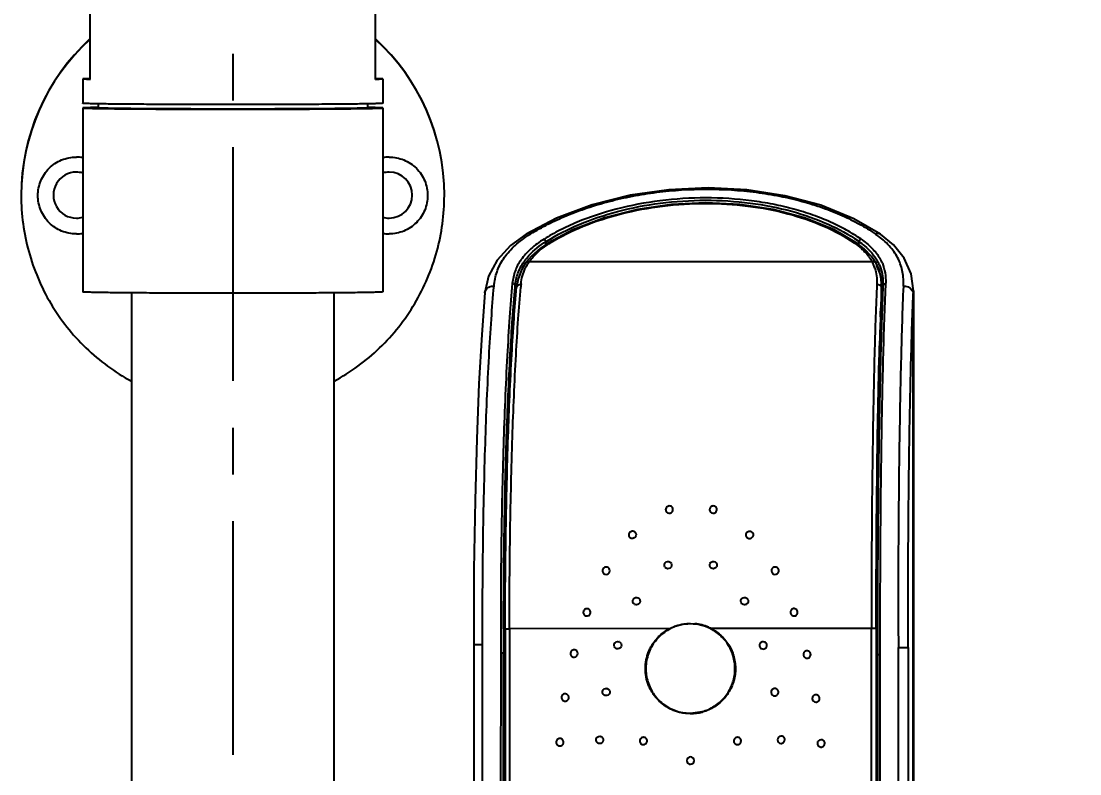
# Model space of a CAD drawing. Header units: millimetres. Extents: x 3819 to 4365, y -2661 to -1889.
# Drawn here: x 3966.45 to 3995.22, y -2195.5 to -2175.06 of the extents above; entities that cross this region are included whole.
import ezdxf

# ---------------------------------------------------------------- set-up
doc = ezdxf.new("R2010")
doc.units = ezdxf.units.MM
doc.header["$LTSCALE"] = 0.1
doc.linetypes.add('CENTERX2', pattern=[101.6, 63.5, -12.7, 12.7, -12.7])
doc.layers.add('CENTER', color=1, linetype='CENTERX2')
doc.layers.add('DIM', color=3, linetype='Continuous')
doc.styles.get("Standard").update_dxf_attribs({"font": 'arial.ttf'})
doc.dimstyles.new('ISO-25', dxfattribs={"dimtxt": 2.5, "dimasz": 2.5, "dimexe": 1.25, "dimexo": 0.625, "dimtad": 1, "dimlfac": 5, "dimtxsty": 'Standard', "dimcen": 2.5, "dimadec": 0, "dimazin": 0, "dimtfac": 1, "dimtmove": 0, "dimatfit": 3, "dimfxl": 0, "dimarcsym": 0})

# ---------------------------------------------------------------- blocks, each defined once
blk = doc.blocks.new('*D137')
at = {"layer": 'Defpoints', "color": 0}
for p in [(3972.198, -2092.633), (4060.64, -2605.033), (4086.272, -2605.033)]:
    blk.add_point(p, dxfattribs=at)
at = {"layer": 'DIM', "color": 0, "lineweight": -2}
for p, q in [((3972.823, -2092.633), (4087.522, -2092.633)), ((4086.272, -2096.633), (4086.272, -2601.033)), ((4061.265, -2605.033), (4087.522, -2605.033))]:
    blk.add_line(p, q, dxfattribs=at)
at = {"layer": 'DIM', "color": 0}
for points in [[(4085.605, -2096.633), (4086.939, -2096.633), (4086.272, -2092.633)], [(4085.605, -2601.033), (4086.939, -2601.033), (4086.272, -2605.033)]]:
    blk.add_solid(points, dxfattribs=at)
at = {"layer": 'DIM', "color": 0, "insert": (4083.025, -2348.833), "char_height": 4, "attachment_point": 5, "rotation": 90}
blk.add_mtext('(2280)', dxfattribs=at)

msp = doc.modelspace()

# ---------------------------------------------------------------- linework, layer by layer
at = {"color": 7, "linetype": 'Continuous'}
for p, q in [((3968.323, -2176.6372), (3968.323, -2174.5266)), ((3976.073, -2176.6372), (3976.073, -2174.5266)), ((3968.3221, -2176.6151), (3968.1217, -2176.6261)), ((3976.2743, -2176.6261), (3976.0738, -2176.6151)), ((3968.1217, -2176.6261), (3968.1217, -2177.2876)), ((3968.1217, -2176.6261), (3968.323, -2176.6372)), ((3976.073, -2176.6372), (3976.2743, -2176.6261)), ((3976.2743, -2176.6261), (3976.2743, -2177.2876)), ((3968.531, -2177.397), (3968.1217, -2177.4126)), ((3968.1217, -2177.4126), (3968.1217, -2182.4124)), ((3968.5363, -2177.303), (3968.5363, -2177.4126)), ((3975.8596, -2177.303), (3975.8596, -2177.4126)), ((3976.2743, -2177.4126), (3975.865, -2177.397)), ((3976.2743, -2177.4126), (3976.2743, -2182.4124)), ((3966.448, -2179.7825), (3966.448, -2179.7929)), ((3977.948, -2179.7929), (3977.948, -2179.7825)), ((3980.9972, -2180.4055), (3980.1732, -2180.8391)), ((3981.4585, -2180.7161), (3980.7611, -2181.0848)), ((3989.7986, -2180.8435), (3989.7989, -2180.8437)), ((3980.66, -2180.9759), (3980.7155, -2181.0407)), ((3980.7155, -2181.116), (3980.7155, -2181.0407)), ((3980.7611, -2181.0847), (3980.7613, -2181.0846)), ((3980.7613, -2181.0846), (3980.7783, -2181.0777)), ((3980.7783, -2181.0777), (3980.8239, -2181.0826)), ((3989.1331, -2181.0756), (3989.0842, -2181.0806)), ((3989.1582, -2181.0861), (3989.1331, -2181.0756)), ((3989.1451, -2181.1241), (3989.2817, -2181.2355)), ((3989.3538, -2181.238), (3989.1581, -2181.086)), ((3989.1585, -2181.0863), (3989.1582, -2181.0861)), ((3989.266, -2180.9739), (3989.2094, -2181.0387)), ((3989.2094, -2181.1258), (3989.2094, -2181.0387)), ((3980.3115, -2181.4402), (3980.1562, -2181.624)), ((3989.5587, -2181.4523), (3989.3538, -2181.238)), ((3989.6813, -2181.6341), (3989.5587, -2181.4523)), ((3980.2542, -2181.5893), (3989.5694, -2181.5871)), ((3989.7536, -2181.7887), (3989.6813, -2181.6341)), ((3989.815, -2182.0245), (3989.7536, -2181.7887)), ((3979.9513, -2182.0553), (3979.9113, -2182.2861)), ((3989.8304, -2182.2338), (3989.815, -2182.0245)), ((3979.0506, -2182.4306), (3979.0662, -2182.3755)), ((3979.8696, -2182.2798), (3979.8731, -2182.2418)), ((3979.8731, -2182.7544), (3979.8731, -2182.2418)), ((3979.909, -2182.2868), (3979.9091, -2182.2857)), ((3979.9091, -2182.2857), (3979.9419, -2182.2261)), ((3979.9419, -2182.2261), (3980.0322, -2182.1963)), ((3989.7006, -2182.1941), (3989.7949, -2182.2253)), ((3989.815, -2182.2471), (3989.8026, -2182.2323)), ((3989.8313, -2182.2954), (3989.8212, -2182.2573)), ((3989.829, -2183.1092), (3989.829, -2182.2953)), ((3989.8304, -2182.236), (3989.8304, -2183.0425)), ((3989.8662, -2182.2448), (3989.8641, -2182.2942)), ((3989.8769, -2182.2124), (3989.8662, -2182.2448)), ((3989.9444, -2182.1836), (3989.8769, -2182.2124)), ((3989.9417, -2182.245), (3989.9444, -2182.1836)), ((3990.6102, -2182.3106), (3990.673, -2182.3853)), ((3969.448, -2182.4386), (3969.448, -2240.1577)), ((3974.948, -2182.4386), (3974.948, -2240.1577)), ((3979.0503, -2182.4332), (3979.0506, -2182.4306)), ((3990.6759, -2182.3914), (3990.6908, -2182.457)), ((3990.6926, -2182.3868), (3990.6908, -2182.457)), ((3990.6909, -2208.5076), (3990.6908, -2182.457)), ((3990.6926, -2182.38), (3990.6927, -2208.5845)), ((3989.8011, -2183.0169), (3989.8071, -2182.8484)), ((3989.842, -2182.8573), (3989.8357, -2183.0365)), ((3989.7987, -2183.0861), (3989.8011, -2183.0169)), ((3989.8334, -2183.1035), (3989.8287, -2183.2458)), ((3989.8304, -2183.0423), (3989.829, -2183.1092)), ((3989.8357, -2183.0365), (3989.8334, -2183.1035)), ((3989.6398, -2183.972), (3989.6371, -2184.0725)), ((3989.7687, -2184.0759), (3989.7714, -2183.9763)), ((3989.7714, -2183.9763), (3989.774, -2183.8814)), ((3989.7986, -2183.9873), (3989.7954, -2184.0932)), ((3989.8017, -2183.8865), (3989.7986, -2183.9873)), ((3989.8064, -2183.9977), (3989.8037, -2184.0973)), ((3989.809, -2183.9008), (3989.8064, -2183.9977)), ((3979.5985, -2191.5625), (3979.5985, -2203.4395)), ((3979.6001, -2191.5627), (3979.6631, -2191.5611)), ((3979.6631, -2191.5611), (3979.7175, -2191.561)), ((3984.0946, -2191.56), (3979.7175, -2191.561)), ((3979.7175, -2191.561), (3979.7175, -2203.4389)), ((3984.6346, -2191.4202), (3984.7581, -2191.4264)), ((3989.5517, -2191.5587), (3985.1746, -2191.5598)), ((3985.1824, -2191.5637), (3985.1746, -2191.5598)), ((3989.5517, -2203.4365), (3989.5517, -2191.5587)), ((3989.6826, -2191.5593), (3989.5517, -2191.5587)), ((3989.6826, -2191.5591), (3989.6826, -2203.4372)), ((3989.7026, -2205.3976), (3989.7026, -2191.5625)), ((3989.7185, -2191.5624), (3989.7185, -2191.613)), ((3989.7186, -2191.6131), (3989.7026, -2191.6131)), ((3989.7185, -2191.613), (3989.7184, -2191.9905)), ((3978.9829, -2191.9998), (3978.7451, -2192.001)), ((3978.7451, -2192.001), (3978.7451, -2200.6833)), ((3978.9767, -2203.1058), (3978.983, -2191.9998)), ((3989.7184, -2191.9905), (3989.7184, -2192.1675)), ((3990.2878, -2202.7854), (3990.2863, -2192.068)), ((3990.2863, -2192.068), (3990.5482, -2192.0692)), ((3990.5482, -2192.0692), (3990.5481, -2202.7865)), ((3979.4794, -2192.2234), (3979.4746, -2203.8975)), ((3979.5577, -2192.2237), (3979.4794, -2192.2234)), ((3979.5582, -2203.4398), (3979.5578, -2192.2237)), ((3989.7184, -2192.1675), (3989.7184, -2192.2605)), ((3989.7184, -2192.2605), (3989.7897, -2192.26)), ((3989.7184, -2192.2605), (3989.7197, -2203.9142)), ((3989.7979, -2203.9226), (3989.7897, -2192.26)), ((3984.6346, -2193.8702), (3984.5111, -2193.8639)), ((3984.6346, -2193.8577), (3984.9541, -2193.8146))]:
    msp.add_line(p, q, dxfattribs=at)
for points in [[(3989.7989, -2180.8437), (3989.0722, -2180.423), (3988.1768, -2180.0595), (3987.2, -2179.798), (3986.1714, -2179.641), (3985.1192, -2179.5869), (3984.0521, -2179.6351), (3982.9965, -2179.786), (3981.9688, -2180.0422), (3980.9972, -2180.4055)], [(3989.1585, -2181.0863), (3988.5272, -2180.7199), (3987.7374, -2180.4003), (3986.8809, -2180.173), (3985.9787, -2180.0371), (3985.0509, -2179.9917), (3984.1162, -2180.0367), (3983.1927, -2180.1719), (3982.3, -2180.398), (3981.4585, -2180.7161)], [(3980.1733, -2180.839), (3979.7442, -2181.1523), (3979.3807, -2181.5463), (3979.1451, -2181.9879), (3979.0504, -2182.4303)], [(3990.6926, -2182.3858), (3990.6345, -2181.9246), (3990.4473, -2181.4996), (3990.1502, -2181.1311), (3989.7986, -2180.8435)], [(3980.7613, -2181.0846), (3980.5491, -2181.2301), (3980.3115, -2181.4402)], [(3980.1562, -2181.624), (3980.0507, -2181.7948), (3979.9513, -2182.0553)], [(3979.0503, -2182.4332), (3978.9628, -2183.5689), (3978.8874, -2184.9106), (3978.8271, -2186.3995), (3978.7816, -2188.0661), (3978.7527, -2189.9546), (3978.7451, -2192.001)]]:
    msp.add_lwpolyline(points, dxfattribs=at)
for centre, radius, start, end in [((3972.1977, -2179.7825), 5.7497, 132.46857, 179.99976), ((3972.1977, -2179.7929), 5.7497, 132.46857, 179.89583), ((3972.1983, -2179.7825), 5.7497, 0.00024, 47.53141), ((3972.1983, -2179.7929), 5.7497, 0.10417, 47.5314), ((3967.9478, -2179.7955), 1.0475, 80.42204, 90.00485), ((3976.4483, -2179.7957), 1.0478, 90.0105, 99.58097), ((3967.9479, -2179.7825), 0.625, 90.00991, 270.02156), ((3967.9476, -2179.7856), 0.6281, 73.82828, 89.97985), ((3976.4484, -2179.7855), 0.6281, 90.03617, 106.17559), ((3976.448, -2179.7825), 0.6251, 269.99986, 89.9968), ((3967.9476, -2179.7794), 0.6281, 270.05088, 286.17204), ((3976.4484, -2179.7794), 0.6281, 253.82443, 269.96052), ((3967.9478, -2179.7902), 1.0477, 270.02534, 279.57759), ((3976.4483, -2179.7902), 1.0478, 260.41885, 269.98571), ((3981.9339, -2183.5195), 3.1433, 121.35133, 123.32405), ((3988.1157, -2183.0754), 2.7178, 52.94063, 55.60046), ((3989.7258, -2180.9497), 0.1287, 55.55405, 60.40555), ((3983.684, -2185.7877), 5.5985, 121.82661, 122.0202), ((3982.2404, -2183.3745), 2.6943, 121.71609, 122.87033), ((3987.8796, -2182.8302), 2.1242, 53.72711, 55.45166), ((3987.9205, -2182.774), 2.0547, 53.41655, 53.71922), ((3986.7109, -2184.625), 4.3706, 55.13528, 55.38401), ((3988.878, -2182.0282), 1.0484, 25.37609, 29.87541), ((3981.3233, -2182.4565), 1.4901, 143.29351, 144.77308), ((3981.1954, -2182.2732), 1.1634, 147.97366, 154.44909), ((3981.2254, -2182.2919), 1.1987, 144.11848, 147.97649), ((3988.684, -2182.0797), 1.0132, 24.11147, 29.08887), ((3988.6805, -2182.0809), 1.0169, 17.84614, 24.09739), ((3988.6545, -2182.1643), 1.2148, 26.99162, 29.17696), ((3988.6766, -2182.1531), 1.19, 24.02837, 26.99233), ((3988.8527, -2182.0401), 1.0764, 22.11126, 25.37107), ((3988.7098, -2182.222), 1.12, 7.63402, 8.08743), ((3988.6481, -2182.2293), 1.1822, 2.35584, 7.58826), ((4015.0389, -2185.4047), 35.1535, 174.76257, 174.91138), ((4095.6934, -2186.7042), 106.0888, 177.563144, 178.524263), ((3989.7215, -2182.3135), 0.1148, 45.00185, 50.23398), ((4078.6513, -2186.0874), 88.9032, 177.555364, 177.912114), ((3989.7351, -2182.3025), 0.0972, 27.67515, 34.70328), ((3988.4659, -2182.2337), 1.3645, 357.41657, 359.5727), ((3988.5582, -2182.2338), 1.2721, 0.49677, 2.39234), ((3988.5233, -2182.2343), 1.3071, 0.02014, 0.503), ((3988.5089, -2182.2343), 1.3215, 359.5821, 0.01526), ((4072.5281, -2185.8193), 82.7391, 177.558204, 177.948397), ((3988.3064, -2182.178), 1.5613, 357.54836, 357.92108), ((3988.3489, -2182.1793), 1.5187, 357.91326, 0.02032), ((3988.3309, -2182.1527), 1.6139, 358.90325, 359.36596), ((3990.4362, -2182.5583), 0.3037, 90.44883, 92.83159), ((3990.512, -2182.4644), 0.1794, 24.00456, 26.14593), ((4121.3292, -2187.5627), 131.6066, 178.050686, 178.397115), ((4087.6863, -2186.931), 97.9319, 177.763443, 178.218502), ((4123.4634, -2187.5899), 133.7053, 178.138108, 178.418942), ((3984.025, -2189.8335), 0.099, 211.08824, 221.06071), ((3985.2546, -2189.8312), 0.1012, 318.5166, 328.45992), ((3983.1675, -2190.813), 0.0991, 240.45107, 249.23623), ((3986.1032, -2190.8116), 0.0999, 290.7728, 299.6374), ((4203.3098, -2191.7883), 223.7524, 179.941962, 180.111508), ((3984.6348, -2192.6425), 1.2098, 90.00679, 116.51908), ((3984.6351, -2192.6416), 1.2089, 63.49558, 90.02125), ((3984.6349, -2192.6423), 1.2222, 66.50807, 84.2126), ((3984.6348, -2192.6426), 1.2224, 63.49626, 66.50851), ((3984.6343, -2192.6435), 1.2234, 60.99664, 63.49659), ((3984.6381, -2192.6359), 1.2025, 60.99066, 63.08485), ((3984.6348, -2192.6426), 1.2224, 58.67659, 60.99674), ((3982.6594, -2192.0095), 0.0986, 63.71928, 72.21668), ((3986.612, -2192.016), 0.0991, 279.24133, 287.76395), ((3982.344, -2193.2805), 0.0986, 70.96235, 79.46221), ((3986.9268, -2193.2886), 0.0991, 271.99925, 280.52271), ((3984.6345, -2192.6502), 1.2075, 264.2287, 270.00368), ((3984.6343, -2192.6478), 1.2224, 270.01413, 285.29178), ((3984.6346, -2192.6488), 1.2213, 285.29173, 285.68274), ((3982.169, -2194.5821), 0.0986, 76.54588, 85.04773), ((3987.1, -2194.5785), 0.0991, 266.466, 274.98955)]:
    msp.add_arc(centre, radius, start, end, dxfattribs=at)
for points in [[(3968.323, -2176.6151), (3968.3227, -2176.6151), (3968.3224, -2176.6151), (3968.3221, -2176.6151)], [(3976.0738, -2176.6151), (3976.0736, -2176.6151), (3976.0733, -2176.6151), (3976.073, -2176.6151)]]:
    msp.add_open_spline(points, degree=3, dxfattribs=at)
for points, knots in [([(3972.198, -2177.3231), (3971.9329, -2177.3231), (3971.4129, -2177.3227), (3970.658, -2177.3208), (3969.9623, -2177.3176), (3969.432, -2177.3139), (3969.0571, -2177.3103), (3968.8195, -2177.3076), (3968.6145, -2177.3047), (3968.4441, -2177.3016), (3968.3243, -2177.2988), (3968.2471, -2177.2964), (3968.203, -2177.2948), (3968.1696, -2177.2928), (3968.1433, -2177.292), (3968.1318, -2177.2891), (3968.1217, -2177.2893), (3968.1217, -2177.2876)], [0, 0, 0, 0, 0.1950603, 0.3826173, 0.555475, 0.7069892, 0.772884, 0.8313366, 0.8817851, 0.9237436, 0.9568081, 0.9699035, 0.9806632, 0.9890642, 0.9950862, 0.9987212, 1, 1, 1, 1]), ([(3968.1217, -2177.4126), (3968.1217, -2177.4143), (3968.1318, -2177.4141), (3968.1433, -2177.417), (3968.1696, -2177.4178), (3968.203, -2177.4198), (3968.2471, -2177.4213), (3968.3243, -2177.4238), (3968.4441, -2177.4266), (3968.6145, -2177.4296), (3968.8195, -2177.4326), (3969.0571, -2177.4353), (3969.432, -2177.4389), (3969.9623, -2177.4426), (3970.658, -2177.4457), (3971.4129, -2177.4477), (3971.9329, -2177.4481), (3972.198, -2177.4481)], [0, 0, 0, 0, 0.001279, 0.0049142, 0.0109356, 0.019337, 0.0300971, 0.0431916, 0.0762571, 0.1182156, 0.168663, 0.2271161, 0.2930116, 0.4445247, 0.6173836, 0.8049382, 1, 1, 1, 1]), ([(3972.198, -2177.4445), (3971.9599, -2177.4445), (3971.4928, -2177.4441), (3970.8147, -2177.4424), (3970.1897, -2177.4395), (3969.7133, -2177.4362), (3969.3766, -2177.433), (3969.1632, -2177.4305), (3968.9791, -2177.4279), (3968.8259, -2177.4251), (3968.7183, -2177.4227), (3968.649, -2177.4205), (3968.6094, -2177.4191), (3968.5794, -2177.4173), (3968.5557, -2177.4165), (3968.5454, -2177.414), (3968.5363, -2177.4141), (3968.5363, -2177.4126)], [0, 0, 0, 0, 0.1950618, 0.3826164, 0.5554753, 0.7069884, 0.7728839, 0.831337, 0.8817844, 0.9237429, 0.9568084, 0.9699029, 0.980663, 0.9890644, 0.9950858, 0.998721, 1, 1, 1, 1]), ([(3976.2743, -2177.2876), (3976.2743, -2177.2893), (3976.2642, -2177.2891), (3976.2527, -2177.292), (3976.2264, -2177.2928), (3976.193, -2177.2948), (3976.1489, -2177.2964), (3976.0717, -2177.2988), (3975.9519, -2177.3016), (3975.7814, -2177.3047), (3975.5764, -2177.3076), (3975.3389, -2177.3103), (3974.964, -2177.3139), (3974.4336, -2177.3176), (3973.7379, -2177.3208), (3972.983, -2177.3227), (3972.4631, -2177.3231), (3972.198, -2177.3231)], [0, 0, 0, 0, 0.0012788, 0.0049138, 0.0109358, 0.0193368, 0.0300965, 0.0431919, 0.0762564, 0.1182149, 0.1686634, 0.227116, 0.2930108, 0.444525, 0.6173827, 0.8049397, 1, 1, 1, 1]), ([(3975.8596, -2177.4126), (3975.8596, -2177.4141), (3975.8506, -2177.414), (3975.8402, -2177.4165), (3975.8166, -2177.4173), (3975.7866, -2177.4191), (3975.747, -2177.4205), (3975.6776, -2177.4227), (3975.57, -2177.4251), (3975.4169, -2177.4279), (3975.2328, -2177.4305), (3975.0194, -2177.433), (3974.6826, -2177.4362), (3974.2062, -2177.4395), (3973.5813, -2177.4424), (3972.9032, -2177.4441), (3972.4361, -2177.4445), (3972.198, -2177.4445)], [0, 0, 0, 0, 0.001279, 0.0049142, 0.0109356, 0.019337, 0.0300971, 0.0431916, 0.0762571, 0.1182156, 0.168663, 0.2271161, 0.2930116, 0.4445247, 0.6173836, 0.8049382, 1, 1, 1, 1]), ([(3972.198, -2177.4481), (3972.4631, -2177.4481), (3972.983, -2177.4477), (3973.7379, -2177.4457), (3974.4336, -2177.4426), (3974.964, -2177.4389), (3975.3389, -2177.4353), (3975.5764, -2177.4326), (3975.7814, -2177.4296), (3975.9519, -2177.4266), (3976.0717, -2177.4238), (3976.1489, -2177.4213), (3976.193, -2177.4198), (3976.2264, -2177.4178), (3976.2527, -2177.417), (3976.2642, -2177.4141), (3976.2743, -2177.4143), (3976.2743, -2177.4126)], [0, 0, 0, 0, 0.1950618, 0.3826164, 0.5554753, 0.7069884, 0.7728839, 0.831337, 0.8817844, 0.9237429, 0.9568084, 0.9699029, 0.980663, 0.9890644, 0.9950858, 0.998721, 1, 1, 1, 1]), ([(3966.9028, -2179.793), (3966.9028, -2179.6571), (3966.9571, -2179.3823), (3967.1897, -2179.0349), (3967.537, -2178.8024), (3967.8118, -2178.7479), (3967.9477, -2178.7479)], [0, 0, 0, 0, 0.2499965, 0.4999938, 0.7499947, 1, 1, 1, 1]), ([(3976.4481, -2178.7479), (3976.584, -2178.7479), (3976.8588, -2178.8023), (3977.2061, -2179.0348), (3977.4387, -2179.3822), (3977.4931, -2179.657), (3977.4931, -2179.7929)], [0, 0, 0, 0, 0.2500053, 0.5000062, 0.7500035, 1, 1, 1, 1]), ([(3980.2984, -2180.8352), (3980.448, -2180.7407), (3980.7679, -2180.5641), (3981.2799, -2180.3292), (3981.8365, -2180.1207), (3982.4334, -2179.9445), (3983.0641, -2179.8033), (3983.9452, -2179.6638), (3985.0707, -2179.5915), (3986.1907, -2179.6622), (3987.0537, -2179.8013), (3987.6609, -2179.9423), (3988.2285, -2180.1183), (3988.7509, -2180.3272), (3989.2252, -2180.5603), (3989.517, -2180.738), (3989.6511, -2180.8329)], [0, 0, 0, 0, 0.0542099, 0.1118382, 0.1725581, 0.2362511, 0.3024448, 0.3705377, 0.5095929, 0.6471938, 0.7135424, 0.7773669, 0.8381331, 0.895521, 0.9496393, 1, 1, 1, 1]), ([(3966.448, -2179.7929), (3966.448, -2180.3047), (3966.5863, -2181.3336), (3967.1942, -2182.7631), (3968.158, -2183.9813), (3968.9951, -2184.5954), (3969.4444, -2184.8405)], [0, 0, 0, 0, 0.2499974, 0.4999962, 0.7499969, 1, 1, 1, 1]), ([(3967.9482, -2180.8379), (3967.8123, -2180.838), (3967.5374, -2180.7837), (3967.1899, -2180.5512), (3966.9572, -2180.2038), (3966.9028, -2179.929), (3966.9028, -2179.793)], [0, 0, 0, 0, 0.2500053, 0.5000062, 0.7500035, 1, 1, 1, 1]), ([(3974.9516, -2184.8405), (3975.4009, -2184.5954), (3976.238, -2183.9813), (3977.2018, -2182.7631), (3977.8097, -2181.3336), (3977.948, -2180.3047), (3977.948, -2179.7929)], [0, 0, 0, 0, 0.2500031, 0.5000038, 0.7500026, 1, 1, 1, 1]), ([(3977.4931, -2179.7929), (3977.4931, -2179.9288), (3977.4387, -2180.2037), (3977.2061, -2180.551), (3976.8588, -2180.7836), (3976.5839, -2180.838), (3976.448, -2180.838)], [0, 0, 0, 0, 0.2499965, 0.4999938, 0.7499947, 1, 1, 1, 1]), ([(3989.266, -2180.9739), (3989.2051, -2180.9312), (3989.0777, -2180.849), (3988.8781, -2180.7324), (3988.6666, -2180.6208), (3988.3641, -2180.478), (3987.9573, -2180.3164), (3987.435, -2180.1543), (3986.8761, -2180.0249), (3986.0824, -2179.8962), (3985.052, -2179.8316), (3983.8183, -2179.9112), (3982.6423, -2180.1321), (3981.7374, -2180.4299), (3981.093, -2180.7272), (3980.7986, -2180.89), (3980.66, -2180.9759)], [0, 0, 0, 0, 0.0247804, 0.0504715, 0.0770069, 0.1044332, 0.161884, 0.2226728, 0.286503, 0.352834, 0.4904135, 0.6294608, 0.7637006, 0.8880921, 0.9456726, 1, 1, 1, 1]), ([(3980.7316, -2181.0309), (3981.0114, -2180.8573), (3981.6372, -2180.5421), (3982.6756, -2180.1965), (3983.8291, -2179.9752), (3985.0393, -2179.8973), (3986.2401, -2179.9704), (3987.3639, -2180.1886), (3988.3545, -2180.5331), (3988.9384, -2180.8519), (3989.1937, -2181.0281)], [0, 0, 0, 0, 0.1115627, 0.2362143, 0.3696598, 0.5083337, 0.6459726, 0.7761021, 0.8949025, 1, 1, 1, 1]), ([(3980.8237, -2181.0825), (3981.1091, -2180.9061), (3981.7381, -2180.5948), (3982.7678, -2180.2611), (3983.8846, -2180.0557), (3985.0397, -2179.9845), (3986.1835, -2180.0537), (3987.267, -2180.2573), (3988.243, -2180.5895), (3988.8266, -2180.9029), (3989.0845, -2181.0805)], [0, 0, 0, 0, 0.1164789, 0.2424039, 0.3747398, 0.5096884, 0.6432589, 0.7716044, 0.8912962, 1, 1, 1, 1]), ([(3979.2974, -2182.2505), (3979.3122, -2182.1197), (3979.3495, -2181.9249), (3979.4484, -2181.6808), (3979.5496, -2181.5077), (3979.6772, -2181.3426), (3979.8875, -2181.1248), (3980.0731, -2180.9811), (3980.207, -2180.893)], [0, 0, 0, 0, 0.2330969, 0.3477272, 0.4648296, 0.587035, 0.7163519, 1, 1, 1, 1]), ([(3980.2984, -2180.8352), (3980.2783, -2180.8272), (3980.2355, -2180.817), (3980.1914, -2180.8279), (3980.1733, -2180.839)], [0, 0, 0, 0, 0.5051289, 1, 1, 1, 1]), ([(3989.6511, -2180.8329), (3989.6732, -2180.8247), (3989.7205, -2180.8147), (3989.7688, -2180.8261), (3989.7894, -2180.8377)], [0, 0, 0, 0, 0.4997881, 1, 1, 1, 1]), ([(3990.4213, -2182.255), (3990.4277, -2182.1273), (3990.4145, -2181.8756), (3990.2996, -2181.5098), (3990.0747, -2181.1782), (3989.869, -2180.9939), (3989.7535, -2180.9066)], [0, 0, 0, 0, 0.2442101, 0.4767629, 0.7233932, 1, 1, 1, 1]), ([(3980.66, -2180.9759), (3980.5316, -2181.0551), (3980.302, -2181.2237), (3980.1058, -2181.4322), (3980.0291, -2181.5404)], [0, 0, 0, 0, 0.5320882, 1, 1, 1, 1]), ([(3980.1287, -2181.5659), (3980.1648, -2181.5174), (3980.3341, -2181.3152), (3980.544, -2181.1491), (3980.7154, -2181.0406)], [0, 0, 0, 0, 0.2295261, 1, 1, 1, 1]), ([(3980.2542, -2181.5893), (3980.2862, -2181.5455), (3980.4365, -2181.3616), (3980.6245, -2181.2108), (3980.7781, -2181.1116)], [0, 0, 0, 0, 0.2288223, 1, 1, 1, 1]), ([(3989.2094, -2181.0387), (3989.2645, -2181.0772), (3989.4596, -2181.2268), (3989.628, -2181.4159), (3989.7152, -2181.5721)], [0, 0, 0, 0, 0.2731648, 1, 1, 1, 1]), ([(3989.266, -2180.9739), (3989.3749, -2181.049), (3989.5682, -2181.2088), (3989.7287, -2181.4042), (3989.7872, -2181.506)], [0, 0, 0, 0, 0.5298038, 1, 1, 1, 1]), ([(3989.2817, -2181.2355), (3989.3117, -2181.2625), (3989.421, -2181.3679), (3989.5147, -2181.4901), (3989.5694, -2181.5871)], [0, 0, 0, 0, 0.2663436, 1, 1, 1, 1]), ([(3980.0291, -2181.5404), (3979.9956, -2181.5877), (3979.935, -2181.6856), (3979.8451, -2181.8976), (3979.8104, -2182.067), (3979.7941, -2182.1806)], [0, 0, 0, 0, 0.2527501, 0.4998901, 1, 1, 1, 1]), ([(3979.8731, -2182.2417), (3979.8835, -2182.1267), (3979.9304, -2181.898), (3980.0397, -2181.6911), (3980.1061, -2181.597)], [0, 0, 0, 0, 0.5007422, 1, 1, 1, 1]), ([(3980.0322, -2182.1958), (3980.039, -2182.1221), (3980.0637, -2181.9764), (3980.1143, -2181.8373), (3980.1458, -2181.7714)], [0, 0, 0, 0, 0.5030957, 1, 1, 1, 1]), ([(3980.1562, -2181.624), (3980.1663, -2181.6101), (3980.1978, -2181.5879), (3980.2356, -2181.5863), (3980.2542, -2181.5893)], [0, 0, 0, 0, 0.4760337, 1, 1, 1, 1]), ([(3989.6813, -2181.6341), (3989.6714, -2181.6165), (3989.6362, -2181.5868), (3989.5913, -2181.5836), (3989.5694, -2181.5871)], [0, 0, 0, 0, 0.4766561, 1, 1, 1, 1]), ([(3989.6485, -2181.7693), (3989.67, -2181.8361), (3989.6997, -2181.977), (3989.7037, -2182.1207), (3989.7005, -2182.1935)], [0, 0, 0, 0, 0.4904507, 1, 1, 1, 1]), ([(3989.8187, -2182.0644), (3989.8095, -2181.9996), (3989.7796, -2181.8715), (3989.7245, -2181.7518), (3989.6915, -2181.6956)], [0, 0, 0, 0, 0.5011374, 1, 1, 1, 1]), ([(3989.7635, -2181.6685), (3989.7986, -2181.7474), (3989.8519, -2181.9154), (3989.8676, -2182.0905), (3989.8676, -2182.1788)], [0, 0, 0, 0, 0.4944621, 1, 1, 1, 1]), ([(3989.85, -2181.635), (3989.8836, -2181.7177), (3989.9317, -2181.8951), (3989.9457, -2182.0778), (3989.9446, -2182.1706)], [0, 0, 0, 0, 0.4905385, 1, 1, 1, 1]), ([(3978.9829, -2191.9998), (3978.9829, -2191.7667), (3978.9851, -2191.2992), (3978.9879, -2190.5985), (3978.9929, -2189.8996), (3979.0041, -2188.9795), (3979.0242, -2187.8582), (3979.0694, -2186.1794), (3979.1335, -2184.6162), (3979.22, -2183.1885), (3979.2701, -2182.5495), (3979.2975, -2182.2505)], [0, 0, 0, 0, 0.0716727, 0.1437565, 0.2154327, 0.2865812, 0.4266653, 0.5602471, 0.8029444, 0.9076804, 1, 1, 1, 1]), ([(3979.0662, -2182.3755), (3979.0752, -2182.356), (3979.101, -2182.3182), (3979.1586, -2182.2782), (3979.2262, -2182.2552), (3979.274, -2182.2499), (3979.2975, -2182.2505)], [0, 0, 0, 0, 0.2334663, 0.4837707, 0.7462653, 1, 1, 1, 1]), ([(3979.7941, -2182.1806), (3979.7662, -2182.485), (3979.7143, -2183.1395), (3979.6243, -2184.6043), (3979.5594, -2186.2152), (3979.5142, -2187.9435), (3979.4905, -2189.3398), (3979.4804, -2190.5289), (3979.4782, -2191.4937), (3979.4794, -2191.9801), (3979.4794, -2192.2234)], [0, 0, 0, 0, 0.091238, 0.1959699, 0.4380059, 0.5724092, 0.7120264, 0.8548298, 0.9273604, 1, 1, 1, 1]), ([(3979.5575, -2191.5616), (3979.5584, -2190.6667), (3979.5712, -2188.927), (3979.6296, -2186.4408), (3979.7108, -2184.5262), (3979.7956, -2183.172), (3979.8437, -2182.564), (3979.8696, -2182.2798)], [0, 0, 0, 0, 0.2890102, 0.5618111, 0.8030787, 0.9078199, 1, 1, 1, 1]), ([(3979.6009, -2191.5625), (3979.6009, -2190.6677), (3979.6138, -2188.9286), (3979.6717, -2186.4434), (3979.7517, -2184.5301), (3979.8357, -2183.1772), (3979.8833, -2182.5704), (3979.909, -2182.2868)], [0, 0, 0, 0, 0.289175, 0.5619694, 0.8033143, 0.9079852, 1, 1, 1, 1]), ([(3979.7175, -2191.561), (3979.7175, -2190.6698), (3979.7304, -2188.9365), (3979.7881, -2186.4562), (3979.8677, -2184.5425), (3979.9512, -2183.1843), (3979.9985, -2182.573), (3980.024, -2182.2867)], [0, 0, 0, 0, 0.2880527, 0.5602169, 0.8018475, 0.9070892, 1, 1, 1, 1]), ([(3979.7941, -2182.1806), (3979.8036, -2182.1805), (3979.823, -2182.1838), (3979.8561, -2182.199), (3979.8721, -2182.2252), (3979.8731, -2182.2418)], [0, 0, 0, 0, 0.2649149, 0.5377688, 1, 1, 1, 1]), ([(3989.7898, -2192.26), (3989.7897, -2192.0191), (3989.7932, -2191.5361), (3989.7934, -2190.8124), (3989.796, -2190.0925), (3989.8008, -2189.1512), (3989.8102, -2188.003), (3989.8315, -2186.2848), (3989.8621, -2184.6786), (3989.9034, -2183.2122), (3989.9279, -2182.5528), (3989.9417, -2182.245)], [0, 0, 0, 0, 0.0721436, 0.144656, 0.216754, 0.2877597, 0.4265799, 0.5606282, 0.8023995, 0.9077176, 1, 1, 1, 1]), ([(3990.4212, -2182.255), (3990.3933, -2182.9017), (3990.3621, -2183.9286), (3990.3302, -2185.3664), (3990.3097, -2186.5955), (3990.2969, -2187.6705), (3990.289, -2188.5634), (3990.2844, -2189.25), (3990.2813, -2189.9468), (3990.2793, -2190.5336), (3990.2777, -2191.0068), (3990.2804, -2191.4792), (3990.2864, -2191.8329), (3990.2863, -2192.068)], [0, 0, 0, 0, 0.1978605, 0.3140023, 0.4395847, 0.5736105, 0.642616, 0.7125026, 0.7834838, 0.8556011, 0.8918796, 0.9281126, 1, 1, 1, 1]), ([(3990.4339, -2182.2546), (3990.4489, -2182.2545), (3990.511, -2182.2584), (3990.5726, -2182.282), (3990.6102, -2182.3106)], [0, 0, 0, 0, 0.2416195, 1, 1, 1, 1]), ([(3972.198, -2182.448), (3971.9329, -2182.448), (3971.4129, -2182.4475), (3970.658, -2182.4456), (3969.9623, -2182.4424), (3969.432, -2182.4387), (3969.0571, -2182.4351), (3968.8195, -2182.4324), (3968.6145, -2182.4295), (3968.4441, -2182.4264), (3968.3243, -2182.4236), (3968.2471, -2182.4212), (3968.203, -2182.4196), (3968.1696, -2182.4176), (3968.1433, -2182.4168), (3968.1318, -2182.4139), (3968.1217, -2182.4141), (3968.1217, -2182.4124)], [0, 0, 0, 0, 0.1950618, 0.3826164, 0.5554753, 0.7069884, 0.7728839, 0.831337, 0.8817844, 0.9237429, 0.9568084, 0.9699029, 0.980663, 0.9890644, 0.9950858, 0.998721, 1, 1, 1, 1]), ([(3976.2743, -2182.4124), (3976.2743, -2182.4141), (3976.2642, -2182.4139), (3976.2527, -2182.4168), (3976.2264, -2182.4176), (3976.193, -2182.4196), (3976.1489, -2182.4212), (3976.0717, -2182.4236), (3975.9519, -2182.4264), (3975.7814, -2182.4295), (3975.5764, -2182.4324), (3975.3389, -2182.4351), (3974.964, -2182.4387), (3974.4336, -2182.4424), (3973.7379, -2182.4456), (3972.983, -2182.4475), (3972.4631, -2182.448), (3972.198, -2182.448)], [0, 0, 0, 0, 0.001279, 0.0049142, 0.0109356, 0.019337, 0.0300971, 0.0431916, 0.0762571, 0.1182156, 0.168663, 0.2271161, 0.2930116, 0.4445247, 0.6173836, 0.8049382, 1, 1, 1, 1]), ([(3990.5482, -2192.0692), (3990.5482, -2191.6034), (3990.5485, -2190.6795), (3990.5563, -2188.8821), (3990.5774, -2186.7767), (3990.6209, -2184.4963), (3990.6641, -2183.0898), (3990.6908, -2182.457)], [0, 0, 0, 0, 0.1453524, 0.2882934, 0.5609072, 0.8023649, 1, 1, 1, 1]), ([(3989.6371, -2184.0725), (3989.6063, -2185.2369), (3989.5647, -2187.7323), (3989.5516, -2190.2279), (3989.5517, -2191.5587)], [0, 0, 0, 0, 0.4667554, 1, 1, 1, 1]), ([(3989.6826, -2191.5591), (3989.6827, -2190.2266), (3989.6958, -2187.732), (3989.7376, -2185.2376), (3989.7687, -2184.0759)], [0, 0, 0, 0, 0.5341373, 1, 1, 1, 1]), ([(3989.7954, -2184.0932), (3989.7794, -2184.6302), (3989.7522, -2185.7764), (3989.7133, -2188.2661), (3989.7027, -2190.2189), (3989.7026, -2191.5625)], [0, 0, 0, 0, 0.2157476, 0.4604179, 1, 1, 1, 1]), ([(3989.8037, -2184.0973), (3989.773, -2185.2566), (3989.7314, -2187.7449), (3989.7189, -2190.2335), (3989.7185, -2191.5624)], [0, 0, 0, 0, 0.4659998, 1, 1, 1, 1]), ([(3984.1607, -2188.3123), (3984.1594, -2188.2987), (3984.1509, -2188.2715), (3984.1116, -2188.2302), (3984.0344, -2188.2185), (3983.9732, -2188.2664), (3983.9582, -2188.321), (3983.9631, -2188.349), (3983.9681, -2188.3617)], [0, 0, 0, 0, 0.1240125, 0.2494708, 0.5009034, 0.7511865, 0.8760014, 1, 1, 1, 1]), ([(3983.9681, -2188.3617), (3983.9767, -2188.3832), (3984.0114, -2188.4217), (3984.088, -2188.429), (3984.1503, -2188.3849), (3984.1629, -2188.3353), (3984.1607, -2188.3123)], [0, 0, 0, 0, 0.2476034, 0.5010895, 0.7535909, 1, 1, 1, 1]), ([(3985.1588, -2188.2945), (3985.1518, -2188.3163), (3985.1534, -2188.3671), (3985.2058, -2188.4224), (3985.2827, -2188.429), (3985.3245, -2188.3976), (3985.3374, -2188.3778)], [0, 0, 0, 0, 0.2453007, 0.4931768, 0.747116, 1, 1, 1, 1]), ([(3985.3374, -2188.3778), (3985.345, -2188.3663), (3985.3556, -2188.3399), (3985.3535, -2188.2976), (3985.3333, -2188.2601), (3985.299, -2188.2343), (3985.2567, -2188.2243), (3985.2137, -2188.2318), (3985.1776, -2188.2562), (3985.163, -2188.2813), (3985.1588, -2188.2945)], [0, 0, 0, 0, 0.1239536, 0.2465819, 0.3693251, 0.4941209, 0.6210841, 0.7488489, 0.8755953, 1, 1, 1, 1]), ([(3983.1289, -2188.9395), (3983.1192, -2188.9297), (3983.094, -2188.9152), (3983.0516, -2188.9126), (3983.0105, -2188.9236), (3982.9764, -2188.9495), (3982.9576, -2188.9877), (3982.9557, -2189.0296), (3982.9705, -2189.0693), (3982.9919, -2189.0879), (3983.0036, -2189.0952)], [0, 0, 0, 0, 0.1248165, 0.2510609, 0.3779555, 0.5039042, 0.6278719, 0.752118, 0.8750412, 1, 1, 1, 1]), ([(3983.1289, -2188.9395), (3983.1453, -2188.9562), (3983.1663, -2189.0038), (3983.1425, -2189.0772), (3983.0761, -2189.118), (3983.0239, -2189.1079), (3983.0036, -2189.0952)], [0, 0, 0, 0, 0.2466018, 0.4951759, 0.7478473, 1, 1, 1, 1]), ([(3986.1693, -2188.9388), (3986.1607, -2188.9474), (3986.1457, -2188.9669), (3986.1358, -2189.0027), (3986.1409, -2189.0391), (3986.1575, -2189.0719), (3986.1849, -2189.0968), (3986.2309, -2189.1145), (3986.2706, -2189.1069), (3986.2911, -2189.0942)], [0, 0, 0, 0, 0.1260447, 0.2502172, 0.3746622, 0.4988513, 0.6239349, 0.7497998, 1, 1, 1, 1]), ([(3986.1693, -2188.9388), (3986.1792, -2188.9289), (3986.2039, -2188.9136), (3986.2466, -2188.9084), (3986.2877, -2188.9208), (3986.3203, -2188.948), (3986.3392, -2188.9859), (3986.3406, -2189.0282), (3986.324, -2189.0675), (3986.303, -2189.0868), (3986.2911, -2189.0942)], [0, 0, 0, 0, 0.1259811, 0.2525858, 0.3784107, 0.502919, 0.6263513, 0.7497144, 0.8741841, 1, 1, 1, 1]), ([(3983.9403, -2189.8846), (3983.9336, -2189.8736), (3983.9246, -2189.8486), (3983.9269, -2189.7962), (3983.9694, -2189.739), (3984.0397, -2189.7282), (3984.0875, -2189.7502), (3984.1055, -2189.77), (3984.112, -2189.7811)], [0, 0, 0, 0, 0.1253504, 0.2510736, 0.49906, 0.7482664, 0.8746162, 1, 1, 1, 1]), ([(3984.112, -2189.7811), (3984.1242, -2189.8018), (3984.133, -2189.8543), (3984.0902, -2189.9206), (3984.0138, -2189.9416), (3983.9662, -2189.9167), (3983.9504, -2189.8986)], [0, 0, 0, 0, 0.2482801, 0.4986183, 0.7500914, 1, 1, 1, 1]), ([(3985.3304, -2189.8982), (3985.3143, -2189.9164), (3985.2668, -2189.9413), (3985.1903, -2189.9205), (3985.1482, -2189.8536), (3985.1581, -2189.8014), (3985.1705, -2189.7809)], [0, 0, 0, 0, 0.2514552, 0.5021213, 0.7509416, 1, 1, 1, 1]), ([(3985.1705, -2189.7809), (3985.1772, -2189.7698), (3985.1954, -2189.75), (3985.2433, -2189.728), (3985.3135, -2189.7385), (3985.3553, -2189.7959), (3985.3569, -2189.8482), (3985.3476, -2189.8731), (3985.3408, -2189.8841)], [0, 0, 0, 0, 0.1264086, 0.2535368, 0.5022017, 0.7484627, 0.8740849, 1, 1, 1, 1]), ([(3982.395, -2189.8998), (3982.3831, -2189.8928), (3982.3557, -2189.8842), (3982.3134, -2189.8895), (3982.2767, -2189.911), (3982.2512, -2189.945), (3982.2414, -2189.9863), (3982.2495, -2190.0279), (3982.2742, -2190.0623), (3982.2987, -2190.0767), (3982.3117, -2190.0811)], [0, 0, 0, 0, 0.1251116, 0.2507869, 0.3763831, 0.5015864, 0.626232, 0.7504641, 0.8750587, 1, 1, 1, 1]), ([(3982.3117, -2190.0811), (3982.3345, -2190.0888), (3982.3879, -2190.0866), (3982.4434, -2190.0312), (3982.4488, -2189.9531), (3982.4156, -2189.9118), (3982.395, -2189.8998)], [0, 0, 0, 0, 0.2511595, 0.5019812, 0.7510339, 1, 1, 1, 1]), ([(3986.8858, -2189.8987), (3986.865, -2189.9108), (3986.8314, -2189.9517), (3986.8354, -2190.0299), (3986.8906, -2190.0857), (3986.9438, -2190.0877), (3986.9666, -2190.08)], [0, 0, 0, 0, 0.2507509, 0.4996944, 0.7489357, 1, 1, 1, 1]), ([(3986.9666, -2190.08), (3986.9797, -2190.0756), (3987.0044, -2190.0612), (3987.0295, -2190.0269), (3987.0381, -2189.9852), (3987.0289, -2189.9439), (3987.0039, -2189.9098), (3986.9674, -2189.8883), (3986.9251, -2189.8831), (3986.8977, -2189.8917), (3986.8858, -2189.8987)], [0, 0, 0, 0, 0.1256523, 0.2510386, 0.3755553, 0.499784, 0.6241033, 0.7489047, 0.8743841, 1, 1, 1, 1]), ([(3983.1186, -2190.8992), (3983.0965, -2190.8867), (3983.0608, -2190.8417), (3983.0723, -2190.7578), (3983.1386, -2190.7056), (3983.1956, -2190.7125), (3983.2178, -2190.7252)], [0, 0, 0, 0, 0.249575, 0.4994736, 0.7500837, 1, 1, 1, 1]), ([(3986.0543, -2190.7245), (3986.0765, -2190.7119), (3986.1334, -2190.7048), (3986.1996, -2190.7571), (3986.2105, -2190.8409), (3986.1747, -2190.8858), (3986.1526, -2190.8984)], [0, 0, 0, 0, 0.2501498, 0.4998682, 0.7496221, 1, 1, 1, 1]), ([(3983.2178, -2190.7252), (3983.2388, -2190.7372), (3983.2728, -2190.7791), (3983.267, -2190.8587), (3983.2092, -2190.9138), (3983.1551, -2190.9143), (3983.1324, -2190.9057)], [0, 0, 0, 0, 0.2494708, 0.4994666, 0.7499075, 1, 1, 1, 1]), ([(3986.1386, -2190.9049), (3986.1159, -2190.9136), (3986.0618, -2190.9132), (3986.0042, -2190.858), (3985.999, -2190.7783), (3986.0332, -2190.7366), (3986.0543, -2190.7245)], [0, 0, 0, 0, 0.2500783, 0.4997362, 0.7496238, 1, 1, 1, 1]), ([(3981.8561, -2191.0237), (3981.8433, -2191.0189), (3981.8151, -2191.0147), (3981.7743, -2191.0261), (3981.7414, -2191.0529), (3981.7219, -2191.0906), (3981.7192, -2191.1329), (3981.7339, -2191.1727), (3981.7635, -2191.2031), (3981.7899, -2191.2136), (3981.8034, -2191.216)], [0, 0, 0, 0, 0.1249213, 0.2500834, 0.3751573, 0.5002431, 0.6252303, 0.7500978, 0.8750895, 1, 1, 1, 1]), ([(3981.8034, -2191.216), (3981.8271, -2191.2202), (3981.8797, -2191.21), (3981.9262, -2191.1462), (3981.9186, -2191.0677), (3981.8786, -2191.0322), (3981.8561, -2191.0237)], [0, 0, 0, 0, 0.2501684, 0.5003257, 0.7502078, 1, 1, 1, 1]), ([(3987.4143, -2191.0224), (3987.3917, -2191.0309), (3987.3516, -2191.0663), (3987.3437, -2191.1448), (3987.3901, -2191.2087), (3987.4426, -2191.2188), (3987.4663, -2191.2146)], [0, 0, 0, 0, 0.2503682, 0.5003492, 0.7500336, 1, 1, 1, 1]), ([(3987.4663, -2191.2146), (3987.4798, -2191.2123), (3987.5062, -2191.2017), (3987.5359, -2191.1714), (3987.5508, -2191.1316), (3987.5482, -2191.0892), (3987.5289, -2191.0516), (3987.4961, -2191.0248), (3987.4553, -2191.0134), (3987.4271, -2191.0176), (3987.4143, -2191.0224)], [0, 0, 0, 0, 0.1250886, 0.2503444, 0.375357, 0.5003233, 0.6251723, 0.7499726, 0.874988, 1, 1, 1, 1]), ([(3979.6001, -2191.5627), (3979.5998, -2191.5629), (3979.5992, -2191.5632), (3979.5987, -2191.5627), (3979.5985, -2191.5625)], [0, 0, 0, 0, 0.5297192, 1, 1, 1, 1]), ([(3984.5111, -2193.8639), (3984.4725, -2193.86), (3984.3957, -2193.8485), (3984.2828, -2193.8204), (3984.173, -2193.7817), (3984.0323, -2193.7166), (3983.869, -2193.6104), (3983.7287, -2193.4752), (3983.6334, -2193.3528), (3983.5708, -2193.2545), (3983.5179, -2193.1507), (3983.4608, -2193.0064), (3983.4156, -2192.8167), (3983.4052, -2192.5832), (3983.4391, -2192.3518), (3983.5032, -2192.1677), (3983.5746, -2192.0298), (3983.6377, -2191.9319), (3983.7098, -2191.8404), (3983.817, -2191.7282), (3983.9702, -2191.6078), (3984.1434, -2191.5186), (3984.29, -2191.4679), (3984.4031, -2191.4405), (3984.5183, -2191.4239), (3984.5959, -2191.4202), (3984.6346, -2191.4202)], [0, 0, 0, 0, 0.0312532, 0.0625007, 0.0937514, 0.1250041, 0.187446, 0.2499005, 0.2811683, 0.3124395, 0.343714, 0.3749915, 0.4374835, 0.499982, 0.5624818, 0.6249779, 0.6562582, 0.6875359, 0.7188106, 0.750082, 0.812544, 0.8749925, 0.9062475, 0.9374984, 0.9687542, 1, 1, 1, 1]), ([(3984.0946, -2191.56), (3983.9786, -2191.6179), (3983.7638, -2191.7724), (3983.5327, -2192.0934), (3983.4147, -2192.4714), (3983.4224, -2192.8672), (3983.555, -2193.2402), (3983.7989, -2193.5519), (3984.1285, -2193.7702), (3984.3841, -2193.8385), (3984.5131, -2193.8515)], [0, 0, 0, 0, 0.1249889, 0.2499935, 0.3750424, 0.5000897, 0.6251125, 0.7500942, 0.8750212, 1, 1, 1, 1]), ([(3984.9541, -2193.8146), (3985.069, -2193.7832), (3985.2908, -2193.6853), (3985.5652, -2193.4484), (3985.759, -2193.1415), (3985.8547, -2192.7914), (3985.8444, -2192.4286), (3985.7286, -2192.0847), (3985.518, -2191.7895), (3985.3255, -2191.6421), (3985.2212, -2191.5843)], [0, 0, 0, 0, 0.1249378, 0.2499164, 0.3749301, 0.4999686, 0.6250084, 0.7500316, 0.8749991, 1, 1, 1, 1]), ([(3985.2703, -2191.5984), (3985.3209, -2191.6291), (3985.3935, -2191.6809), (3985.4819, -2191.7597), (3985.5643, -2191.8448), (3985.6555, -2191.962), (3985.7288, -2192.0912), (3985.7758, -2192.2), (3985.8147, -2192.3119), (3985.848, -2192.4567), (3985.8624, -2192.6344), (3985.851, -2192.8123), (3985.8141, -2192.9866), (3985.7523, -2193.1538), (3985.6812, -2193.2843), (3985.6135, -2193.3816), (3985.539, -2193.4737), (3985.4336, -2193.5784), (3985.3142, -2193.6667), (3985.2119, -2193.7263), (3985.1055, -2193.7784), (3985.0217, -2193.8087), (3984.9647, -2193.8247)], [0, 0, 0, 0, 0.0624594, 0.0937134, 0.1249699, 0.1874497, 0.2499399, 0.2812093, 0.3124807, 0.3749879, 0.4375004, 0.5000151, 0.5625291, 0.6250393, 0.6875432, 0.7188125, 0.7500795, 0.8125647, 0.8750394, 0.9062932, 0.9375448, 1, 1, 1, 1]), ([(3981.5162, -2192.1431), (3981.5037, -2192.1374), (3981.476, -2192.1311), (3981.4345, -2192.1392), (3981.3997, -2192.1634), (3981.3776, -2192.1996), (3981.372, -2192.2416), (3981.3838, -2192.2824), (3981.4109, -2192.3149), (3981.4364, -2192.3275), (3981.4497, -2192.3308)], [0, 0, 0, 0, 0.1249201, 0.2499401, 0.3748796, 0.4999162, 0.6249818, 0.7499817, 0.8750664, 1, 1, 1, 1]), ([(3981.4497, -2192.3308), (3981.4731, -2192.3368), (3981.5262, -2192.3307), (3981.5775, -2192.2705), (3981.5756, -2192.1915), (3981.5381, -2192.1532), (3981.5162, -2192.1431)], [0, 0, 0, 0, 0.2499324, 0.499902, 0.7499571, 1, 1, 1, 1]), ([(3982.6284, -2192.1059), (3982.6041, -2192.0981), (3982.5602, -2192.0612), (3982.5537, -2191.9769), (3982.6081, -2191.9121), (3982.6653, -2191.9077), (3982.6895, -2191.9155)], [0, 0, 0, 0, 0.2499659, 0.5000712, 0.7500619, 1, 1, 1, 1]), ([(3982.7031, -2191.921), (3982.7249, -2191.9318), (3982.7616, -2191.9718), (3982.7605, -2192.0518), (3982.7057, -2192.1102), (3982.6516, -2192.1134), (3982.6284, -2192.1059)], [0, 0, 0, 0, 0.2499812, 0.5000329, 0.7500352, 1, 1, 1, 1]), ([(3986.5816, -2191.9198), (3986.5584, -2191.9272), (3986.5162, -2191.9613), (3986.5055, -2192.0406), (3986.5509, -2192.1065), (3986.6039, -2192.1177), (3986.628, -2192.1138)], [0, 0, 0, 0, 0.250075, 0.5001314, 0.7500633, 1, 1, 1, 1]), ([(3986.6423, -2192.1103), (3986.6666, -2192.1026), (3986.7106, -2192.0658), (3986.7172, -2191.9815), (3986.6631, -2191.9166), (3986.6059, -2191.912), (3986.5816, -2191.9198)], [0, 0, 0, 0, 0.2500706, 0.5001296, 0.7500413, 1, 1, 1, 1]), ([(3987.7783, -2192.1666), (3987.7549, -2192.1725), (3987.7111, -2192.2032), (3987.6946, -2192.2805), (3987.7339, -2192.3491), (3987.7851, -2192.365), (3987.8091, -2192.3634)], [0, 0, 0, 0, 0.2500456, 0.5001072, 0.7500656, 1, 1, 1, 1]), ([(3987.8091, -2192.3634), (3987.8228, -2192.3625), (3987.8501, -2192.3548), (3987.8828, -2192.3279), (3987.9019, -2192.29), (3987.9041, -2192.2477), (3987.8891, -2192.208), (3987.8593, -2192.1778), (3987.82, -2192.1622), (3987.7916, -2192.1633), (3987.7783, -2192.1666)], [0, 0, 0, 0, 0.1249365, 0.25002, 0.3750241, 0.500088, 0.6251246, 0.7500566, 0.8750825, 1, 1, 1, 1]), ([(3982.3253, -2193.3801), (3982.3003, -2193.3755), (3982.2521, -2193.3444), (3982.235, -2193.2615), (3982.2808, -2193.1904), (3982.337, -2193.1789), (3982.3621, -2193.1836)], [0, 0, 0, 0, 0.2499331, 0.500021, 0.7500446, 1, 1, 1, 1]), ([(3982.3762, -2193.1873), (3982.3992, -2193.1952), (3982.4406, -2193.2303), (3982.4496, -2193.3098), (3982.4026, -2193.3746), (3982.3493, -2193.3846), (3982.3253, -2193.3801)], [0, 0, 0, 0, 0.2499443, 0.499984, 0.7500198, 1, 1, 1, 1]), ([(3986.9087, -2193.1893), (3986.8847, -2193.1938), (3986.8386, -2193.2222), (3986.818, -2193.2996), (3986.8547, -2193.3706), (3986.9059, -2193.3884), (3986.9303, -2193.3876)], [0, 0, 0, 0, 0.2500373, 0.5000852, 0.7500516, 1, 1, 1, 1]), ([(3986.9449, -2193.386), (3986.97, -2193.3813), (3987.0182, -2193.3504), (3987.0355, -2193.2676), (3986.9899, -2193.1964), (3986.9337, -2193.1847), (3986.9087, -2193.1893)], [0, 0, 0, 0, 0.2500337, 0.5000894, 0.7500378, 1, 1, 1, 1]), ([(3981.2625, -2193.3368), (3981.2496, -2193.3322), (3981.2214, -2193.3285), (3981.1808, -2193.3404), (3981.1484, -2193.3677), (3981.1297, -2193.4058), (3981.1279, -2193.4481), (3981.1434, -2193.4876), (3981.1734, -2193.5175), (3981.1999, -2193.5277), (3981.2135, -2193.5298)], [0, 0, 0, 0, 0.1249183, 0.2499471, 0.3749003, 0.4999468, 0.6250123, 0.7500023, 0.875074, 1, 1, 1, 1]), ([(3981.2135, -2193.5298), (3981.2373, -2193.5336), (3981.2897, -2193.5227), (3981.3352, -2193.4581), (3981.326, -2193.3795), (3981.2852, -2193.3448), (3981.2625, -2193.3368)], [0, 0, 0, 0, 0.2499454, 0.4999386, 0.7499837, 1, 1, 1, 1]), ([(3988.0288, -2193.3574), (3988.0049, -2193.3611), (3987.9585, -2193.3877), (3987.9351, -2193.4632), (3987.968, -2193.5351), (3988.0175, -2193.5555), (3988.0416, -2193.5561)], [0, 0, 0, 0, 0.2500189, 0.5000714, 0.7500536, 1, 1, 1, 1]), ([(3988.0416, -2193.5561), (3988.0553, -2193.5565), (3988.0832, -2193.5513), (3988.1182, -2193.5275), (3988.1406, -2193.4915), (3988.1467, -2193.4495), (3988.1353, -2193.4087), (3988.1084, -2193.3759), (3988.0707, -2193.3567), (3988.0423, -2193.3552), (3988.0288, -2193.3574)], [0, 0, 0, 0, 0.1249287, 0.2499992, 0.3749938, 0.5000581, 0.6251049, 0.7500505, 0.8750847, 1, 1, 1, 1]), ([(3981.1125, -2194.5481), (3981.0992, -2194.5446), (3981.0708, -2194.5432), (3981.0313, -2194.5583), (3981.0012, -2194.5881), (3980.9856, -2194.6275), (3980.9872, -2194.6699), (3981.0058, -2194.708), (3981.0381, -2194.7354), (3981.0654, -2194.7434), (3981.079, -2194.7445)], [0, 0, 0, 0, 0.1249186, 0.2499565, 0.3749215, 0.4999751, 0.6250384, 0.7500184, 0.8750791, 1, 1, 1, 1]), ([(3981.079, -2194.7445), (3981.1031, -2194.7464), (3981.1544, -2194.7312), (3981.1946, -2194.6632), (3981.1792, -2194.5856), (3981.1358, -2194.5543), (3981.1125, -2194.5481)], [0, 0, 0, 0, 0.2499604, 0.4999725, 0.7500054, 1, 1, 1, 1]), ([(3982.16, -2194.683), (3982.1346, -2194.6808), (3982.0836, -2194.6546), (3982.0586, -2194.5738), (3982.0973, -2194.4985), (3982.1521, -2194.4816), (3982.1775, -2194.4838)], [0, 0, 0, 0, 0.2499113, 0.4999807, 0.7500261, 1, 1, 1, 1]), ([(3982.1919, -2194.4862), (3982.2156, -2194.4918), (3982.2602, -2194.5227), (3982.2769, -2194.601), (3982.2364, -2194.67), (3982.1843, -2194.6852), (3982.16, -2194.683)], [0, 0, 0, 0, 0.2499184, 0.4999432, 0.7500023, 1, 1, 1, 1]), ([(3983.3791, -2194.5147), (3983.3534, -2194.509), (3983.2948, -2194.5197), (3983.2477, -2194.5939), (3983.2679, -2194.6793), (3983.3198, -2194.7087), (3983.3459, -2194.7117)], [0, 0, 0, 0, 0.2499779, 0.4999786, 0.7499933, 1, 1, 1, 1]), ([(3983.3459, -2194.7117), (3983.3705, -2194.7145), (3983.4238, -2194.7003), (3983.4657, -2194.6306), (3983.4489, -2194.551), (3983.4032, -2194.5201), (3983.3791, -2194.5147)], [0, 0, 0, 0, 0.2500004, 0.4999668, 0.749937, 1, 1, 1, 1]), ([(3985.8901, -2194.5141), (3985.866, -2194.5195), (3985.8203, -2194.5504), (3985.8035, -2194.63), (3985.8454, -2194.6998), (3985.8987, -2194.7139), (3985.9232, -2194.7111)], [0, 0, 0, 0, 0.2501435, 0.500133, 0.7500432, 1, 1, 1, 1]), ([(3985.9232, -2194.7111), (3985.9494, -2194.7081), (3986.0012, -2194.6786), (3986.0215, -2194.5932), (3985.9744, -2194.5191), (3985.9158, -2194.5084), (3985.8901, -2194.5141)], [0, 0, 0, 0, 0.2500582, 0.5001004, 0.7500456, 1, 1, 1, 1]), ([(3987.0915, -2194.4779), (3987.0672, -2194.48), (3987.0185, -2194.5039), (3986.9906, -2194.5789), (3987.0203, -2194.6532), (3987.0696, -2194.6759), (3987.0939, -2194.6774)], [0, 0, 0, 0, 0.2500103, 0.500046, 0.7500367, 1, 1, 1, 1]), ([(3987.1086, -2194.6772), (3987.134, -2194.675), (3987.185, -2194.6488), (3987.2101, -2194.5681), (3987.1716, -2194.4928), (3987.1169, -2194.4757), (3987.0915, -2194.4779)], [0, 0, 0, 0, 0.2500066, 0.5000536, 0.7500291, 1, 1, 1, 1]), ([(3988.1775, -2194.5769), (3988.1534, -2194.5787), (3988.105, -2194.6014), (3988.0756, -2194.6748), (3988.1026, -2194.7491), (3988.1503, -2194.7734), (3988.1743, -2194.776)], [0, 0, 0, 0, 0.2499967, 0.5000377, 0.7500392, 1, 1, 1, 1]), ([(3988.1743, -2194.776), (3988.1879, -2194.7775), (3988.2162, -2194.7746), (3988.253, -2194.7536), (3988.2782, -2194.7196), (3988.2876, -2194.6782), (3988.2795, -2194.6366), (3988.2554, -2194.6017), (3988.2193, -2194.5796), (3988.1912, -2194.5758), (3988.1775, -2194.5769)], [0, 0, 0, 0, 0.1249233, 0.2499825, 0.3749674, 0.5000299, 0.6250842, 0.7500417, 0.8750847, 1, 1, 1, 1]), ([(3984.6346, -2195.0451), (3984.6091, -2195.0451), (3984.556, -2195.0668), (3984.5241, -2195.1451), (3984.556, -2195.2235), (3984.6091, -2195.2451), (3984.6346, -2195.2451)], [0, 0, 0, 0, 0.2499828, 0.5000161, 0.7500205, 1, 1, 1, 1]), ([(3984.6346, -2195.2451), (3984.6601, -2195.2451), (3984.7132, -2195.2234), (3984.7451, -2195.1451), (3984.7132, -2195.0668), (3984.6601, -2195.0451), (3984.6346, -2195.0451)], [0, 0, 0, 0, 0.2499828, 0.5000161, 0.7500205, 1, 1, 1, 1])]:
    msp.add_open_spline(points, degree=3, knots=knots, dxfattribs=at)
at = {"layer": 'CENTER'}
msp.add_line((3972.198, -2087.0409), (3972.198, -2368.7111), dxfattribs=at)

# ---------------------------------------------------------------- dimensions: what is measured, and where the dimension line sits
at = {"layer": 'DIM'}
dim = msp.add_linear_dim(base=(4086.272, -2605.0328), p1=(3972.198, -2092.6331), p2=(4060.6398, -2605.0328), angle=90, text='(2280)', dimstyle='ISO-25', override={"dimtxt": 4, "dimasz": 4, "dimlfac": 4, "dimadec": 1, "dimfxl": 1.25}, dxfattribs=at)
dim.commit()
dim.dimension.update_dxf_attribs({"geometry": '*D137', "text_midpoint": (4083.0249, -2348.833)})

doc.saveas('drawing.dxf')
